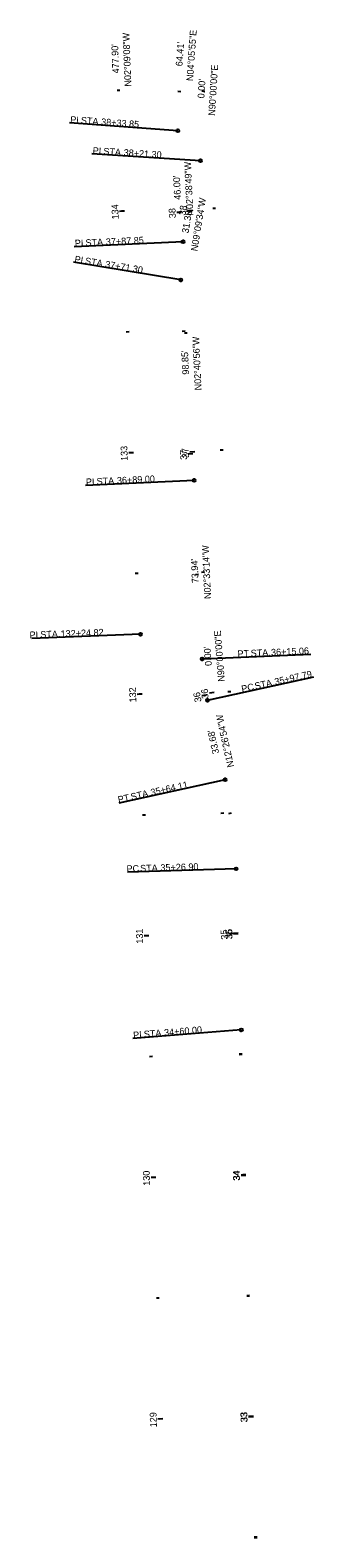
# Model space of a CAD drawing. Extents: x 144927 to 153516, y 326512 to 333203.
# Drawn here: x 152710 to 152827, y 327766 to 328390 of the extents above; entities that cross this region are included whole.
import ezdxf

# ---------------------------------------------------------------- set-up
doc = ezdxf.new("R2010")
doc.units = 0
for name, color, linetype in [('DV_X_Lot_Line', 7, 'Continuous'), ('DV_X_Property_Line', 7, 'Continuous'), ('RW_X_CL_100_Bearings', 7, 'Continuous'), ('RW_X_CL_100_Cardinal_Points', 7, 'Continuous'), ('RW_X_CL_100_Curve_Data', 7, 'Continuous'), ('RW_X_CL_100_Distances', 7, 'Continuous'), ('SC_Scratch1', 7, 'Continuous'), ('SC_Scratch2', 7, 'Continuous')]:
    doc.layers.add(name, color=color, linetype=linetype)

msp = doc.modelspace()

# ---------------------------------------------------------------- linework, layer by layer
at = {"layer": 'DV_X_Lot_Line'}
for p, q in [((152770.81, 328347.95), (152725.93, 328351.17)), ((152780.19, 328335.53), (152735.28, 328338.32)), ((152772.94, 328302), (152727.98, 328299.92)), ((152772.08, 328286.19), (152727.68, 328293.49)), ((152777.56, 328203.26), (152732.61, 328201.16)), ((152755.31, 328139.59), (152710.34, 328137.9)), ((152780.86, 328129.39), (152825.81, 328131.4)), ((152783.11, 328112.3), (152827.05, 328122)), ((152790.37, 328079.41), (152746.43, 328069.71)), ((152794.97, 328042.54), (152749.99, 328041.13)), ((152797.05, 327975.89), (152752.2, 327972.28))]:
    msp.add_line(p, q, dxfattribs=at)
for centre in [(152770.81, 328347.95), (152780.19, 328335.53), (152772.94, 328302), (152772.08, 328286.19), (152777.56, 328203.26), (152755.31, 328139.59), (152780.86, 328129.39), (152783.11, 328112.3), (152790.37, 328079.41), (152794.97, 328042.54), (152797.05, 327975.89)]:
    msp.add_circle(centre, 0.6, dxfattribs=at)
at = {"layer": 'RW_X_CL_100_Curve_Data'}
msp.add_line((152755.31, 328139.59), (152710.34, 328137.9), dxfattribs=at)
msp.add_circle((152755.31, 328139.59), 0.6, dxfattribs=at)
at = {"layer": 'SC_Scratch1'}
for p, q in [((152746.85, 328364.61), (152745.65, 328364.57)), ((152771.97, 328364.06), (152770.77, 328364.15)), ((152781.97, 328364.17), (152780.77, 328364.24)), ((152748.73, 328314.65), (152746.73, 328314.58)), ((152772.37, 328314.14), (152770.38, 328314.04)), ((152776.73, 328314.51), (152774.76, 328314.83)), ((152750.61, 328264.69), (152749.41, 328264.64)), ((152773.79, 328264.95), (152772.59, 328264.86)), ((152774.71, 328264.19), (152773.51, 328264.14)), ((152752.48, 328214.72), (152750.49, 328214.65)), ((152777.05, 328214.25), (152775.05, 328214.15)), ((152777.8, 328215.12), (152775.81, 328214.96)), ((152754.36, 328164.76), (152753.16, 328164.71)), ((152779.3, 328164.3), (152778.1, 328164.24)), ((152781.81, 328165.28), (152780.62, 328165.18)), ((152756.01, 328114.78), (152754.01, 328114.73)), ((152782.66, 328114.46), (152780.69, 328114.07)), ((152785.82, 328115.44), (152783.83, 328115.28)), ((152757.44, 328064.8), (152756.24, 328064.77)), ((152789.83, 328065.6), (152788.64, 328065.5)), ((152792.92, 328065.53), (152791.73, 328065.36)), ((152758.86, 328014.82), (152756.86, 328014.77)), ((152793.84, 328015.76), (152791.85, 328015.6)), ((152795.81, 328015.65), (152793.81, 328015.59)), ((152760.28, 327964.84), (152759.08, 327964.81)), ((152797.37, 327965.89), (152796.17, 327965.86)), ((152797.37, 327965.67), (152796.17, 327965.64)), ((152761.7, 327914.86), (152759.7, 327914.81)), ((152798.93, 327915.92), (152796.93, 327915.86)), ((152798.93, 327915.7), (152796.93, 327915.63)), ((152763.12, 327864.88), (152761.92, 327864.85)), ((152800.49, 327865.94), (152799.29, 327865.91)), ((152800.49, 327865.72), (152799.29, 327865.68)), ((152764.54, 327814.91), (152762.55, 327814.85)), ((152802.05, 327815.97), (152800.05, 327815.9)), ((152802.05, 327815.75), (152800.05, 327815.68)), ((152803.61, 327765.99), (152802.41, 327765.95)), ((152803.61, 327765.77), (152802.41, 327765.73))]:
    msp.add_line(p, q, dxfattribs=at)
at = {"layer": 'SC_Scratch2'}
for p, q in [((152748.73, 328314.65), (152747.53, 328314.61)), ((152786.44, 328315.72), (152785.24, 328315.69)), ((152752.48, 328214.72), (152751.29, 328214.68)), ((152789.56, 328215.77), (152788.36, 328215.73)), ((152756.01, 328114.78), (152754.81, 328114.75)), ((152792.68, 328115.82), (152791.49, 328115.78)), ((152758.86, 328014.82), (152757.66, 328014.79)), ((152795.81, 328015.87), (152793.81, 328015.81)), ((152761.7, 327914.86), (152759.7, 327914.81)), ((152798.93, 327915.92), (152797.73, 327915.88)), ((152764.54, 327814.91), (152763.34, 327814.87)), ((152802.05, 327815.97), (152800.85, 327815.93))]:
    msp.add_line(p, q, dxfattribs=at)

# ---------------------------------------------------------------- texts
at = {"layer": 'DV_X_Lot_Line'}
for s, rotation, p in [('PI', 355.90145, (152726.19, 328351.19)), (' STA. ', 355.90145, (152729.58, 328350.95)), ('38+33.85', 355.90145, (152739, 328350.27)), ('PI', 356.43892, (152735.5, 328338.35)), (' STA. ', 356.43892, (152738.89, 328338.14)), ('38+21.30', 356.43892, (152748.32, 328337.55)), ('PI', 2.64697, (152728.25, 328299.98)), (' STA. ', 2.64697, (152731.63, 328300.13)), ('37+87.85', 2.64697, (152741.08, 328300.57)), ('PI', 350.66742, (152727.9, 328293.49)), (' STA. ', 350.66742, (152731.25, 328292.94)), ('37+71.30', 350.66742, (152740.58, 328291.41)), ('PI', 2.68224, (152732.83, 328201.21)), (' STA. ', 2.68224, (152736.22, 328201.37)), ('36+89.00', 2.68224, (152745.66, 328201.81)), ('PI', 2.15211, (152709.51, 328137.91)), (' STA. ', 2.15211, (152712.9, 328138.04)), ('132+24.82', 2.15211, (152722.35, 328138.39)), ('PT', 2.55392, (152795.54, 328130.09)), (' STA. ', 2.55392, (152799.95, 328130.29)), ('36+15.06', 2.55392, (152809.39, 328130.71)), (' STA. ', 12.44833, (152801.89, 328116.48)), ('35+97.79', 12.44833, (152811.12, 328118.52)), ('PC', 12.44833, (152797.41, 328115.5)), ('35+64.11', 12.44833, (152759.87, 328072.72)), ('PT', 12.44833, (152746.33, 328069.73)), (' STA. ', 12.44833, (152750.64, 328070.68)), ('35+26.90', 1.78836, (152763.65, 328041.6)), ('PC', 1.78836, (152749.62, 328041.16)), (' STA. ', 1.78836, (152754.2, 328041.3)), ('34+60.00', 4.60132, (152765.22, 327973.37)), ('PI', 4.60132, (152752.42, 327972.34)), (' STA. ', 4.60132, (152755.8, 327972.61))]:
    msp.add_text(s, height=2.8, rotation=rotation, dxfattribs=at).set_placement(p)
at = {"layer": 'DV_X_Property_Line'}
for s, rotation, p in [('N02°09\'08"W', 92.15211, (152751.59, 328366.25)), ('N04°05\'55"E', 85.90145, (152777.09, 328368.4)), ('N90°00\'00"E', 86.43892, (152786.15, 328354.04)), ('N02°38\'49"W', 92.64697, (152777.24, 328312.9)), ('N09°09\'34"W', 80.66742, (152778.87, 328297.93)), ('N02°40\'56"W', 92.68224, (152780.62, 328240.56)), ('N02°33\'14"W', 92.55392, (152784.55, 328154.24)), ('N90°00\'00"E', 94.60132, (152790.26, 328120.1)), ('N12°26\'54"W', 102.44833, (152794.08, 328084.86))]:
    msp.add_text(s, height=2.8, rotation=rotation, dxfattribs=at).set_placement(p)
at = {"layer": 'RW_X_CL_100_Bearings'}
for s, rotation, p in [("477.90'", 92.15211, (152746.54, 328371.7)), ("64.41'", 85.90145, (152772.67, 328374.53)), ("0.00'", 86.43892, (152781.75, 328361.25)), ("46.00'", 92.64697, (152772.09, 328319.42)), ("31.33'", 80.66742, (152775.19, 328305.38)), ("98.85'", 92.68224, (152775.47, 328247.07)), ("73.94'", 92.55392, (152779.42, 328160.77)), ("0.00'", 94.60132, (152784.88, 328126.61)), ("33.68'", 102.44833, (152787.9, 328090.41))]:
    msp.add_text(s, height=2.8, rotation=rotation, dxfattribs=at).set_placement(p)
at = {"layer": 'RW_X_CL_100_Cardinal_Points'}
msp.add_text('N02°09\'08"W', height=2.8, rotation=92.15211, dxfattribs=at).set_placement((152751.59, 328366.25))
at = {"layer": 'RW_X_CL_100_Curve_Data'}
for s, p in [('PI', (152709.51, 328137.91)), (' STA. ', (152712.9, 328138.04)), ('132+24.82', (152722.35, 328138.39))]:
    msp.add_text(s, height=2.8, rotation=2.15211, dxfattribs=at).set_placement(p)
at = {"layer": 'RW_X_CL_100_Distances'}
msp.add_text("477.90'", height=2.8, rotation=92.15211, dxfattribs=at).set_placement((152746.54, 328371.7))
at = {"layer": 'SC_Scratch1'}
for s, rotation, p in [('134', 92.15211, (152746.35, 328311.29)), ('38', 92.64697, (152769.98, 328311.81)), ('38', 80.66742, (152773.91, 328312.72)), ('133', 92.15211, (152750.11, 328211.36)), ('37', 92.68224, (152774.66, 328211.83)), ('37', 94.60132, (152775.49, 328212.62)), ('132', 91.6295, (152753.61, 328111.43)), ('36', 101.18321, (152780.64, 328111.77)), ('36', 94.60132, (152783.51, 328113)), ('131', 91.6295, (152756.45, 328011.6)), ('35', 94.60132, (152791.53, 328013.38)), ('35', 91.78836, (152793.38, 328013.38)), ('130', 91.6295, (152759.3, 327911.45)), ('34', 91.78836, (152796.49, 327913.69)), ('34', 91.78836, (152796.5, 327913.47)), ('129', 91.6295, (152762.14, 327811.52)), ('33', 91.78836, (152799.62, 327813.74)), ('33', 91.78836, (152799.62, 327813.51))]:
    msp.add_text(s, height=2.8, rotation=rotation, dxfattribs=at).set_placement(p)
at = {"layer": 'SC_Scratch2'}
for s, rotation, p in [('35', 91.78836, (152793.38, 328013.61)), ('130', 91.6295, (152759.3, 327911.45))]:
    msp.add_text(s, height=2.8, rotation=rotation, dxfattribs=at).set_placement(p)

doc.saveas('drawing.dxf')
